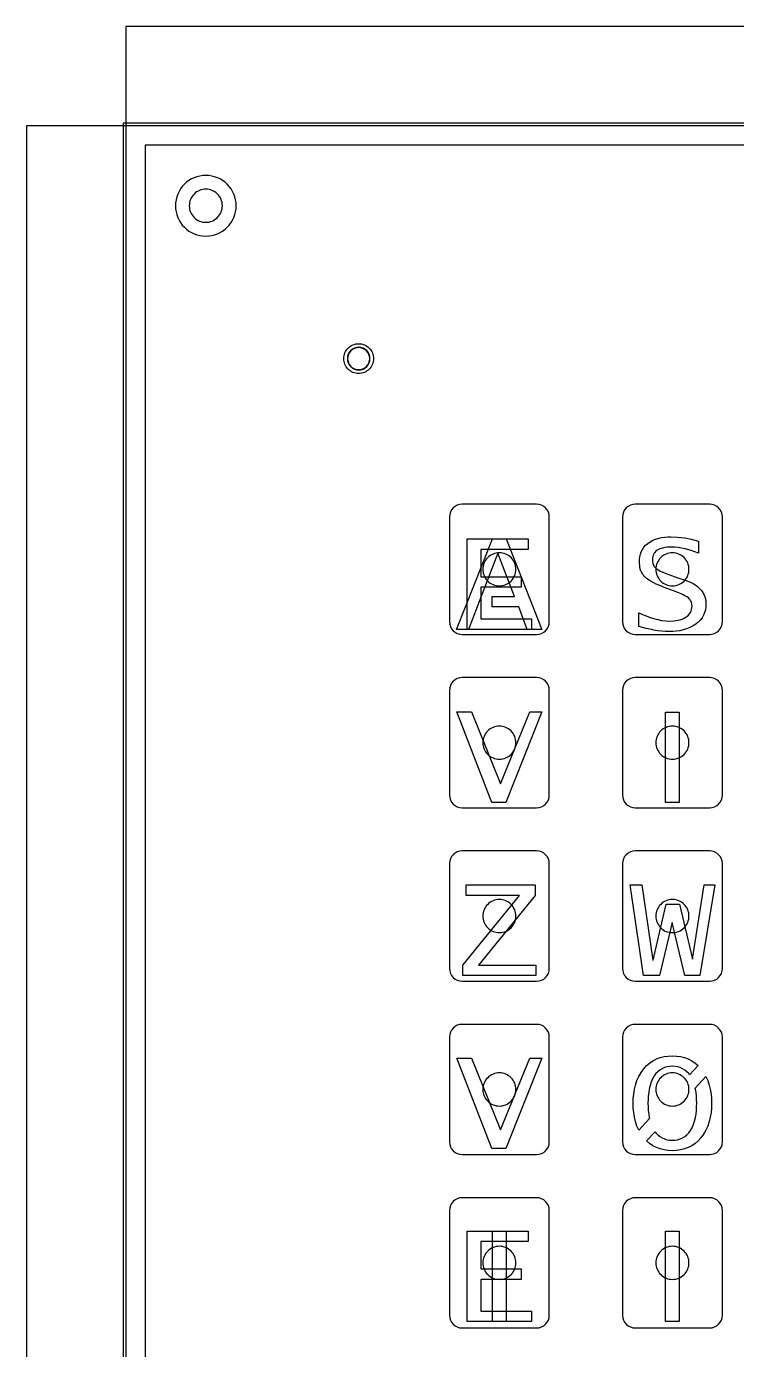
# Model space of a CAD drawing. Extents: x -337 to 6273, y 368 to 2065.
# Drawn here: x -337 to -208.3, y 1634.7 to 1874.5 of the extents above; entities that cross this region are included whole.
import ezdxf

# ---------------------------------------------------------------- set-up
doc = ezdxf.new("R2010")
doc.units = 0
doc.header["$LTSCALE"] = 100
doc.layers.add('EBENE_1', color=1, linetype='CONTINUOUS')

msp = doc.modelspace()

# ---------------------------------------------------------------- linework, layer by layer
at = {"layer": 'EBENE_1', "color": 5}
msp.add_lwpolyline([(130.044918, 1407.471422), (148.044918, 1407.471422), (148.044918, 1856.471422), (130.044918, 1856.471422), (130.044918, 1874.471422), (-318.955082, 1874.471422), (-318.955082, 1856.471422), (-336.955082, 1856.471422), (-336.955082, 1407.471422), (-318.955082, 1407.471422), (-318.955082, 1389.471422), (130.044918, 1389.471422), (130.044918, 1407.471422)], close=True, dxfattribs=at)
for points in [[(-318.955082, 1874.471422), (-318.955082, 1389.471422)], [(148.044918, 1856.471422), (-336.955082, 1856.471422)]]:
    msp.add_lwpolyline(points, dxfattribs=at)
at = {"layer": 'EBENE_1', "color": 7}
for points in [[(130.544918, 1856.971422), (-319.455082, 1856.971422)], [(-319.455082, 1856.971422), (-319.455082, 1406.971422)]]:
    msp.add_lwpolyline(points, dxfattribs=at)
for points in [[(130.544918, 1856.971422), (-319.455082, 1856.971422), (-319.455082, 1406.971422), (130.544918, 1406.971422), (130.544918, 1856.971422)], [(-243.546218, 1765.189604), (-246.211977, 1765.189604), (-247.760262, 1769.2928), (-252.553899, 1769.2928), (-252.553899, 1771.178314), (-248.513833, 1771.178314), (-251.522523, 1779.020313), (-255.255025, 1769.2928), (-256.829275, 1765.189604), (-259.00031, 1765.189604), (-252.532344, 1781.589604), (-250.014183, 1781.589604), (-243.546218, 1765.189604)], [(-257.108494, 1765.189604), (-257.108494, 1781.589604), (-246.026031, 1781.589604), (-246.026031, 1779.697788), (-254.590333, 1779.697788), (-254.590333, 1774.72538), (-247.32985, 1774.72538), (-247.32985, 1772.833564), (-254.590333, 1772.833564), (-254.590333, 1767.08142), (-245.438034, 1767.08142), (-245.438034, 1765.189604), (-257.108494, 1765.189604)], [(-252.609039, 1733.825968), (-258.974745, 1750.225968), (-256.314778, 1750.225968), (-251.075134, 1737.187776), (-245.717053, 1750.225968), (-243.571783, 1750.225968), (-250.078096, 1733.825968), (-252.609039, 1733.825968)], [(-252.609039, 1733.825968), (-258.974745, 1750.225968), (-256.314778, 1750.225968), (-251.075134, 1737.187776), (-245.717053, 1750.225968), (-243.571783, 1750.225968), (-250.078096, 1733.825968), (-252.609039, 1733.825968)], [(-218.650547, 1733.84415), (-221.168708, 1733.84415), (-221.168708, 1750.207786), (-218.650547, 1750.207786), (-218.650547, 1733.84415)], [(-218.650547, 1733.84415), (-221.168708, 1733.84415), (-221.168708, 1750.207786), (-218.650547, 1750.207786), (-218.650547, 1733.84415)], [(-251.011222, 1718.862331), (-244.754168, 1718.862331), (-244.754168, 1716.970515), (-255.031331, 1704.354147), (-244.651907, 1704.354147), (-244.651907, 1702.462331), (-257.89462, 1702.462331), (-257.89462, 1704.354147), (-247.604674, 1716.970515), (-257.268275, 1716.970515), (-257.268275, 1718.862331), (-251.011222, 1718.862331)], [(-251.011222, 1718.862331), (-244.754168, 1718.862331), (-244.754168, 1716.970515), (-255.031331, 1704.354147), (-244.651907, 1704.354147), (-244.651907, 1702.462331), (-257.89462, 1702.462331), (-257.89462, 1704.354147), (-247.604674, 1716.970515), (-257.268275, 1716.970515), (-257.268275, 1718.862331), (-251.011222, 1718.862331)], [(-225.144078, 1702.462331), (-227.585543, 1718.862331), (-225.438076, 1718.862331), (-223.444, 1705.236143), (-223.399261, 1705.236143), (-221.040882, 1715.398263), (-218.612199, 1715.398263), (-216.285777, 1705.389533), (-216.253821, 1705.389533), (-214.151093, 1718.862331), (-212.233711, 1718.862331), (-214.930828, 1702.462331), (-217.666291, 1702.462331), (-219.928801, 1712.087585), (-219.954366, 1712.087585), (-222.229658, 1702.462331), (-225.144078, 1702.462331)], [(-225.144078, 1702.462331), (-227.585543, 1718.862331), (-225.438076, 1718.862331), (-223.444, 1705.236143), (-223.399261, 1705.236143), (-221.040882, 1715.398263), (-218.612199, 1715.398263), (-216.285777, 1705.389533), (-216.253821, 1705.389533), (-214.151093, 1718.862331), (-212.233711, 1718.862331), (-214.930828, 1702.462331), (-217.666291, 1702.462331), (-219.928801, 1712.087585), (-219.954366, 1712.087585), (-222.229658, 1702.462331), (-225.144078, 1702.462331)], [(-252.609039, 1671.098695), (-258.974745, 1687.498695), (-256.314778, 1687.498695), (-251.075134, 1674.460503), (-245.717053, 1687.498695), (-243.571783, 1687.498695), (-250.078096, 1671.098695), (-252.609039, 1671.098695)], [(-252.609039, 1671.098695), (-258.974745, 1687.498695), (-256.314778, 1687.498695), (-251.075134, 1674.460503), (-245.717053, 1687.498695), (-243.571783, 1687.498695), (-250.078096, 1671.098695), (-252.609039, 1671.098695)], [(-216.944853, 1684.665197), (-217.261142, 1685.004207), (-217.639869, 1685.319033), (-218.044716, 1685.571043), (-218.47804, 1685.763838), (-218.953099, 1685.902556), (-219.409449, 1685.976753), (-219.916019, 1686.003138), (-220.422297, 1685.976774), (-220.878048, 1685.902671), (-221.352767, 1685.763967), (-221.785369, 1685.571239), (-222.189451, 1685.319185), (-222.567105, 1685.004332), (-222.882209, 1684.665285), (-223.181958, 1684.258321), (-223.485337, 1683.730016), (-223.754833, 1683.10837), (-223.941974, 1682.531462), (-224.09999, 1681.868019), (-224.20077, 1681.267857), (-224.275146, 1680.592866), (-224.312657, 1679.980949), (-224.325995, 1679.305086), (-224.312689, 1678.627402), (-224.275277, 1678.014071), (-224.201034, 1677.337163), (-224.100458, 1676.735678), (-224.059285, 1676.53911), (-225.995645, 1674.434436), (-226.323187, 1675.173973), (-226.594901, 1675.993759), (-226.779896, 1676.773278), (-226.915225, 1677.634361), (-226.985487, 1678.431585), (-227.010329, 1679.305086), (-226.985424, 1680.176933), (-226.914964, 1680.972938), (-226.779406, 1681.832059), (-226.594059, 1682.610291), (-226.322228, 1683.427967), (-225.994436, 1684.166307), (-225.572722, 1684.898305), (-225.084859, 1685.56214), (-224.572905, 1686.118367), (-224.034561, 1686.58646), (-223.425813, 1687.000677), (-222.774233, 1687.335811), (-222.103078, 1687.584781), (-221.371866, 1687.76463), (-220.674572, 1687.860933), (-219.909627, 1687.894954), (-219.144387, 1687.860906), (-218.446846, 1687.764528), (-217.715654, 1687.58462), (-217.044513, 1687.335587), (-216.393055, 1687.000447), (-215.784412, 1686.586242), (-215.246216, 1686.118237), (-216.778833, 1684.452401), (-216.944853, 1684.665197)], [(-216.944853, 1684.665197), (-217.261142, 1685.004207), (-217.639869, 1685.319033), (-218.044716, 1685.571043), (-218.47804, 1685.763838), (-218.953099, 1685.902556), (-219.409449, 1685.976753), (-219.916019, 1686.003138), (-220.422297, 1685.976774), (-220.878048, 1685.902671), (-221.352767, 1685.763967), (-221.785369, 1685.571239), (-222.189451, 1685.319185), (-222.567105, 1685.004332), (-222.882209, 1684.665285), (-223.181958, 1684.258321), (-223.485337, 1683.730016), (-223.754833, 1683.10837), (-223.941974, 1682.531462), (-224.09999, 1681.868019), (-224.20077, 1681.267857), (-224.275146, 1680.592866), (-224.312657, 1679.980949), (-224.325995, 1679.305086), (-224.312689, 1678.627402), (-224.275277, 1678.014071), (-224.201034, 1677.337163), (-224.100458, 1676.735678), (-224.059285, 1676.53911), (-225.995645, 1674.434436), (-226.323187, 1675.173973), (-226.594901, 1675.993759), (-226.779896, 1676.773278), (-226.915225, 1677.634361), (-226.985487, 1678.431585), (-227.010329, 1679.305086), (-226.985424, 1680.176933), (-226.914964, 1680.972938), (-226.779406, 1681.832059), (-226.594059, 1682.610291), (-226.322228, 1683.427967), (-225.994436, 1684.166307), (-225.572722, 1684.898305), (-225.084859, 1685.56214), (-224.572905, 1686.118367), (-224.034561, 1686.58646), (-223.425813, 1687.000677), (-222.774233, 1687.335811), (-222.103078, 1687.584781), (-221.371866, 1687.76463), (-220.674572, 1687.860933), (-219.909627, 1687.894954), (-219.144387, 1687.860906), (-218.446846, 1687.764528), (-217.715654, 1687.58462), (-217.044513, 1687.335587), (-216.393055, 1687.000447), (-215.784412, 1686.586242), (-215.246216, 1686.118237), (-216.778833, 1684.452401), (-216.944853, 1684.665197)], [(-217.639527, 1673.278603), (-217.260908, 1673.593406), (-216.944742, 1673.932327), (-216.643688, 1674.339069), (-216.338409, 1674.868045), (-216.067187, 1675.49126), (-215.879077, 1676.06943), (-215.720209, 1676.734913), (-215.619001, 1677.336572), (-215.544296, 1678.013645), (-215.50665, 1678.627174), (-215.493259, 1679.305086), (-215.506686, 1679.981285), (-215.544445, 1680.593486), (-215.619301, 1681.268691), (-215.720736, 1681.869063), (-215.761153, 1682.060343), (-213.824629, 1684.165932), (-213.496899, 1683.427638), (-213.225119, 1682.610021), (-213.039797, 1681.831793), (-212.90426, 1680.972678), (-212.833823, 1680.176791), (-212.808926, 1679.305086), (-212.833775, 1678.431443), (-212.904061, 1677.634101), (-213.039411, 1676.773012), (-213.22443, 1675.993489), (-213.496195, 1675.173642), (-213.8238, 1674.434059), (-214.246054, 1673.700058), (-214.734396, 1673.03525), (-215.246349, 1672.479023), (-215.784694, 1672.01093), (-216.393441, 1671.596713), (-217.045021, 1671.261579), (-217.716177, 1671.012609), (-218.447389, 1670.83276), (-219.144683, 1670.736457), (-219.909627, 1670.702436), (-220.674868, 1670.736484), (-221.372408, 1670.832862), (-222.103601, 1671.01277), (-222.774742, 1671.261803), (-223.4262, 1671.596943), (-224.034842, 1672.011148), (-224.573039, 1672.479153), (-223.044614, 1674.141014), (-222.882097, 1673.93197), (-222.56687, 1673.592834), (-222.189108, 1673.277957), (-221.7849, 1673.025902), (-221.35237, 1672.833277), (-220.877734, 1672.694649), (-220.422123, 1672.620598), (-219.916019, 1672.594252), (-219.409276, 1672.620656), (-218.952786, 1672.694904), (-218.477644, 1672.833698), (-218.044249, 1673.026595), (-217.639527, 1673.278603)], [(-217.639527, 1673.278603), (-217.260908, 1673.593406), (-216.944742, 1673.932327), (-216.643688, 1674.339069), (-216.338409, 1674.868045), (-216.067187, 1675.49126), (-215.879077, 1676.06943), (-215.720209, 1676.734913), (-215.619001, 1677.336572), (-215.544296, 1678.013645), (-215.50665, 1678.627174), (-215.493259, 1679.305086), (-215.506686, 1679.981285), (-215.544445, 1680.593486), (-215.619301, 1681.268691), (-215.720736, 1681.869063), (-215.761153, 1682.060343), (-213.824629, 1684.165932), (-213.496899, 1683.427638), (-213.225119, 1682.610021), (-213.039797, 1681.831793), (-212.90426, 1680.972678), (-212.833823, 1680.176791), (-212.808926, 1679.305086), (-212.833775, 1678.431443), (-212.904061, 1677.634101), (-213.039411, 1676.773012), (-213.22443, 1675.993489), (-213.496195, 1675.173642), (-213.8238, 1674.434059), (-214.246054, 1673.700058), (-214.734396, 1673.03525), (-215.246349, 1672.479023), (-215.784694, 1672.01093), (-216.393441, 1671.596713), (-217.045021, 1671.261579), (-217.716177, 1671.012609), (-218.447389, 1670.83276), (-219.144683, 1670.736457), (-219.909627, 1670.702436), (-220.674868, 1670.736484), (-221.372408, 1670.832862), (-222.103601, 1671.01277), (-222.774742, 1671.261803), (-223.4262, 1671.596943), (-224.034842, 1672.011148), (-224.573039, 1672.479153), (-223.044614, 1674.141014), (-222.882097, 1673.93197), (-222.56687, 1673.592834), (-222.189108, 1673.277957), (-221.7849, 1673.025902), (-221.35237, 1672.833277), (-220.877734, 1672.694649), (-220.422123, 1672.620598), (-219.916019, 1672.594252), (-219.409276, 1672.620656), (-218.952786, 1672.694904), (-218.477644, 1672.833698), (-218.044249, 1673.026595), (-217.639527, 1673.278603)], [(-257.108494, 1639.735059), (-257.108494, 1656.135059), (-246.026031, 1656.135059), (-246.026031, 1654.243243), (-254.590333, 1654.243243), (-254.590333, 1649.270834), (-247.32985, 1649.270834), (-247.32985, 1647.379018), (-254.590333, 1647.379018), (-254.590333, 1641.626875), (-245.438034, 1641.626875), (-245.438034, 1639.735059), (-257.108494, 1639.735059)], [(-250.014183, 1639.75324), (-252.532344, 1639.75324), (-252.532344, 1656.116877), (-250.014183, 1656.116877), (-250.014183, 1639.75324)], [(-218.650547, 1639.75324), (-221.168708, 1639.75324), (-221.168708, 1656.116877), (-218.650547, 1656.116877), (-218.650547, 1639.75324)], [(-218.650547, 1639.75324), (-221.168708, 1639.75324), (-221.168708, 1656.116877), (-218.650547, 1656.116877), (-218.650547, 1639.75324)]]:
    msp.add_lwpolyline(points, close=True, dxfattribs=at)
at = {"layer": 'EBENE_1', "color": 2}
msp.add_lwpolyline([(126.544918, 1852.971422), (-315.455082, 1852.971422), (-315.455082, 1410.971422), (126.544918, 1410.971422), (126.544918, 1852.971422)], close=True, dxfattribs=at)
at = {"layer": 'EBENE_1', "color": 1}
msp.add_lwpolyline([(126.544918, 1852.971422), (-315.455082, 1852.971422), (-315.455082, 1410.971422), (126.544918, 1410.971422), (126.544918, 1852.971422)], close=True, dxfattribs=at)
at = {"layer": 'EBENE_1', "color": 2}
for points in [[(-304.455082, 1847.471422, 0.199589), (-308.344169, 1845.86051, 0.199589), (-309.955082, 1841.971422, 0.199589), (-308.344169, 1838.082335, 0.199589), (-304.455082, 1836.471422, 0.199589), (-300.565995, 1838.082335, 0.199589), (-298.955082, 1841.971422, 0.199589), (-300.565995, 1845.86051, 0.199589), (-304.455082, 1847.471422)], [(-279.455117, 1814.270969, -0.199589), (-278.664306, 1816.180157, -0.199589), (-276.755117, 1816.970969, -0.199589), (-274.845929, 1816.180157, -0.199589), (-274.055117, 1814.270969, -0.199589), (-274.845929, 1812.361781, -0.199589), (-276.755117, 1811.570969, -0.199589), (-278.664306, 1812.361781, -0.199589), (-279.455117, 1814.270969)], [(-244.505078, 1787.880127), (-258.00509, 1787.880127, 0.199586), (-259.631423, 1787.206468, 0.199586), (-260.305082, 1785.580135), (-260.305082, 1766.580118, 0.199586), (-259.631423, 1764.953786, 0.199586), (-258.00509, 1764.280127), (-244.505073, 1764.280127, 0.199586), (-242.878741, 1764.953786, 0.199586), (-242.205082, 1766.580118), (-242.205082, 1785.580135, 0.199586), (-242.878742, 1787.206468, 0.199586), (-244.505078, 1787.880127)], [(-213.145078, 1787.880127), (-226.64509, 1787.880127, 0.199586), (-228.271423, 1787.206468, 0.199586), (-228.945082, 1785.580135), (-228.945082, 1766.580118, 0.199586), (-228.271423, 1764.953786, 0.199586), (-226.64509, 1764.280127), (-213.145073, 1764.280127, 0.199586), (-211.518741, 1764.953786, 0.199586), (-210.845082, 1766.580118), (-210.845082, 1785.580135, 0.199586), (-211.518742, 1787.206468, 0.199586), (-213.145078, 1787.880127)], [(-244.505078, 1756.454127), (-258.00509, 1756.454127, 0.199586), (-259.631423, 1755.780468, 0.199586), (-260.305082, 1754.154135), (-260.305082, 1735.154118, 0.199586), (-259.631423, 1733.527786, 0.199586), (-258.00509, 1732.854127), (-244.505073, 1732.854127, 0.199586), (-242.878741, 1733.527786, 0.199586), (-242.205082, 1735.154118), (-242.205082, 1754.154135, 0.199586), (-242.878742, 1755.780468, 0.199586), (-244.505078, 1756.454127)], [(-213.145078, 1756.454127), (-226.64509, 1756.454127, 0.199586), (-228.271423, 1755.780468, 0.199586), (-228.945082, 1754.154135), (-228.945082, 1735.154118, 0.199586), (-228.271423, 1733.527786, 0.199586), (-226.64509, 1732.854127), (-213.145073, 1732.854127, 0.199586), (-211.518741, 1733.527786, 0.199586), (-210.845082, 1735.154118), (-210.845082, 1754.154135, 0.199586), (-211.518742, 1755.780468, 0.199586), (-213.145078, 1756.454127)], [(-244.505078, 1725.028127), (-258.00509, 1725.028127, 0.199586), (-259.631423, 1724.354468, 0.199586), (-260.305082, 1722.728135), (-260.305082, 1703.728118, 0.199586), (-259.631423, 1702.101786, 0.199586), (-258.00509, 1701.428127), (-244.505073, 1701.428127, 0.199586), (-242.878741, 1702.101786, 0.199586), (-242.205082, 1703.728118), (-242.205082, 1722.728135, 0.199586), (-242.878742, 1724.354468, 0.199586), (-244.505078, 1725.028127)], [(-213.145078, 1725.028127), (-226.64509, 1725.028127, 0.199586), (-228.271423, 1724.354468, 0.199586), (-228.945082, 1722.728135), (-228.945082, 1703.728118, 0.199586), (-228.271423, 1702.101786, 0.199586), (-226.64509, 1701.428127), (-213.145073, 1701.428127, 0.199586), (-211.518741, 1702.101786, 0.199586), (-210.845082, 1703.728118), (-210.845082, 1722.728135, 0.199586), (-211.518742, 1724.354468, 0.199586), (-213.145078, 1725.028127)], [(-244.505078, 1693.602127), (-258.00509, 1693.602127, 0.199586), (-259.631423, 1692.928468, 0.199586), (-260.305082, 1691.302135), (-260.305082, 1672.302118, 0.199586), (-259.631423, 1670.675786, 0.199586), (-258.00509, 1670.002127), (-244.505073, 1670.002127, 0.199586), (-242.878741, 1670.675786, 0.199586), (-242.205082, 1672.302118), (-242.205082, 1691.302135, 0.199586), (-242.878742, 1692.928468, 0.199586), (-244.505078, 1693.602127)], [(-213.145078, 1693.602127), (-226.64509, 1693.602127, 0.199586), (-228.271423, 1692.928468, 0.199586), (-228.945082, 1691.302135), (-228.945082, 1672.302118, 0.199586), (-228.271423, 1670.675786, 0.199586), (-226.64509, 1670.002127), (-213.145073, 1670.002127, 0.199586), (-211.518741, 1670.675786, 0.199586), (-210.845082, 1672.302118), (-210.845082, 1691.302135, 0.199586), (-211.518742, 1692.928468, 0.199586), (-213.145078, 1693.602127)], [(-244.505078, 1662.176127), (-258.00509, 1662.176127, 0.199586), (-259.631423, 1661.502468, 0.199586), (-260.305082, 1659.876135), (-260.305082, 1640.876118, 0.199586), (-259.631423, 1639.249786, 0.199586), (-258.00509, 1638.576127), (-244.505073, 1638.576127, 0.199586), (-242.878741, 1639.249786, 0.199586), (-242.205082, 1640.876118), (-242.205082, 1659.876135, 0.199586), (-242.878742, 1661.502468, 0.199586), (-244.505078, 1662.176127)], [(-213.145078, 1662.176127), (-226.64509, 1662.176127, 0.199586), (-228.271423, 1661.502468, 0.199586), (-228.945082, 1659.876135), (-228.945082, 1640.876118, 0.199586), (-228.271423, 1639.249786, 0.199586), (-226.64509, 1638.576127), (-213.145073, 1638.576127, 0.199586), (-211.518741, 1639.249786, 0.199586), (-210.845082, 1640.876118), (-210.845082, 1659.876135, 0.199586), (-211.518742, 1661.502468, 0.199586), (-213.145078, 1662.176127)]]:
    msp.add_lwpolyline(points, format="xyb", close=True, dxfattribs=at)
at = {"layer": 'EBENE_1', "color": 7}
for points in [[(-304.455082, 1844.971422, 0.199589), (-306.576402, 1844.092743, 0.199589), (-307.455082, 1841.971422, 0.199589), (-306.576402, 1839.850102, 0.199589), (-304.455082, 1838.971422, 0.199589), (-302.333762, 1839.850102, 0.199589), (-301.455082, 1841.971422, 0.199589), (-302.333762, 1844.092743, 0.199589), (-304.455082, 1844.971422)], [(-304.455082, 1844.971422, 0.199589), (-306.576402, 1844.092743, 0.199589), (-307.455082, 1841.971422, 0.199589), (-306.576402, 1839.850102, 0.199589), (-304.455082, 1838.971422, 0.199589), (-302.333762, 1839.850102, 0.199589), (-301.455082, 1841.971422, 0.199589), (-302.333762, 1844.092743, 0.199589), (-304.455082, 1844.971422)], [(-215.186478, 1781.206128), (-215.186478, 1779.020313), (-216.476108, 1779.471859), (-217.609547, 1779.781177), (-218.256499, 1779.915462), (-218.856817, 1780.009107), (-219.514259, 1780.073694), (-220.120539, 1780.094047), (-220.761556, 1780.071613), (-221.28501, 1780.012439), (-221.923862, 1779.868177, 0.042851), (-222.400336, 1779.68081), (-222.666873, 1779.527698), (-222.886714, 1779.360388), (-223.093685, 1779.148348, 0.040795), (-223.258704, 1778.913647), (-223.381987, 1778.660231), (-223.471283, 1778.372463), (-223.516952, 1778.101903), (-223.533478, 1777.793189, 0.045664), (-223.492572, 1777.346231, 0.052241), (-223.381474, 1776.9697, 0.057912), (-223.182139, 1776.610813, 0.055266), (-222.894351, 1776.291241), (-222.673357, 1776.116381), (-222.352725, 1775.911478), (-222.090742, 1775.76849), (-221.763199, 1775.609473), (-221.232105, 1775.382708), (-220.529581, 1775.121638), (-218.91898, 1774.559207), (-217.385075, 1774.035122), (-216.639214, 1773.736456), (-216.026426, 1773.421916), (-215.364347, 1772.975847), (-214.853292, 1772.509036, -0.048368), (-214.390696, 1771.906853, -0.050395), (-214.068591, 1771.252918, -0.046953), (-213.884912, 1770.571076, -0.042351), (-213.818747, 1769.791319), (-213.846737, 1769.241919), (-213.926104, 1768.740427), (-214.071497, 1768.223426), (-214.274074, 1767.744616), (-214.536253, 1767.295528), (-214.863198, 1766.869535), (-215.217205, 1766.505822), (-215.640259, 1766.154686), (-216.164154, 1765.806369), (-216.747843, 1765.503221), (-217.322919, 1765.273633), (-217.963115, 1765.082431), (-218.565049, 1764.953722), (-219.230381, 1764.85944), (-219.844573, 1764.810603), (-220.516798, 1764.793345), (-221.154052, 1764.81217), (-221.905553, 1764.875465), (-222.551714, 1764.958334), (-223.284962, 1765.078462), (-223.61751, 1765.140837), (-223.968255, 1765.211408), (-224.300201, 1765.282396), (-224.648579, 1765.360991), (-225.295892, 1765.51723), (-226.000508, 1765.700906), (-226.000508, 1768.193501), (-225.661002, 1768.043198), (-225.335015, 1767.903954), (-224.991099, 1767.762739), (-224.662015, 1767.633394), (-223.942029, 1767.371785), (-223.291128, 1767.163381), (-222.542422, 1766.961692), (-221.880567, 1766.822912), (-221.105577, 1766.716908), (-220.440103, 1766.685161), (-219.593379, 1766.726947), (-218.894476, 1766.838087), (-218.50152, 1766.940707), (-218.150769, 1767.063349), (-217.785405, 1767.230132), (-217.461771, 1767.420157), (-217.210605, 1767.604093), (-217.00151, 1767.792484), (-216.799962, 1768.021689), (-216.639863, 1768.26009), (-216.510803, 1768.524604), (-216.418884, 1768.807911), (-216.367721, 1769.087989), (-216.34969, 1769.39506, 0.046553), (-216.391779, 1769.846145, 0.053921), (-216.505137, 1770.220792, 0.060677), (-216.71071, 1770.577547, 0.057849), (-217.007991, 1770.890617), (-217.248689, 1771.068097), (-217.640693, 1771.300658), (-217.937596, 1771.453281), (-218.319876, 1771.631903), (-218.918269, 1771.885406), (-219.72428, 1772.194437), (-221.411576, 1772.807998), (-221.906396, 1772.997748), (-222.34564, 1773.178353), (-222.835146, 1773.396252), (-223.255544, 1773.601058), (-223.735388, 1773.861293), (-224.124824, 1774.101207), (-224.578718, 1774.430524), (-224.907601, 1774.72538, -0.055874), (-225.350132, 1775.283369, -0.055167), (-225.662975, 1775.933234, -0.045584), (-225.825185, 1776.575653), (-225.885465, 1777.3458), (-225.86458, 1777.85315), (-225.805843, 1778.311261), (-225.693392, 1778.799638), (-225.538715, 1779.240693), (-225.323022, 1779.678667), (-225.058083, 1780.079166), (-224.749491, 1780.437917), (-224.383517, 1780.771521), (-223.940231, 1781.08686), (-223.434869, 1781.36195), (-222.940667, 1781.56526), (-222.380426, 1781.735324), (-221.860379, 1781.847044), (-221.278125, 1781.929207), (-220.746193, 1781.971008), (-220.158887, 1781.985863), (-218.986016, 1781.934344), (-217.648926, 1781.764932), (-216.485439, 1781.536694), (-215.186478, 1781.206128)], [(-215.186478, 1781.206128), (-215.186478, 1779.020313), (-216.476108, 1779.471859), (-217.609547, 1779.781177), (-218.256499, 1779.915462), (-218.856817, 1780.009107), (-219.514259, 1780.073694), (-220.120539, 1780.094047), (-220.761556, 1780.071613), (-221.28501, 1780.012439), (-221.923862, 1779.868177, 0.042851), (-222.400336, 1779.68081), (-222.666873, 1779.527698), (-222.886714, 1779.360388), (-223.093685, 1779.148348, 0.040795), (-223.258704, 1778.913647), (-223.381987, 1778.660231), (-223.471283, 1778.372463), (-223.516952, 1778.101903), (-223.533478, 1777.793189, 0.045664), (-223.492572, 1777.346231, 0.052241), (-223.381474, 1776.9697, 0.057912), (-223.182139, 1776.610813, 0.055266), (-222.894351, 1776.291241), (-222.673357, 1776.116381), (-222.352725, 1775.911478), (-222.090742, 1775.76849), (-221.763199, 1775.609473), (-221.232105, 1775.382708), (-220.529581, 1775.121638), (-218.91898, 1774.559207), (-217.385075, 1774.035122), (-216.639214, 1773.736456), (-216.026426, 1773.421916), (-215.364347, 1772.975847), (-214.853292, 1772.509036, -0.048368), (-214.390696, 1771.906853, -0.050395), (-214.068591, 1771.252918, -0.046953), (-213.884912, 1770.571076, -0.042351), (-213.818747, 1769.791319), (-213.846737, 1769.241919), (-213.926104, 1768.740427), (-214.071497, 1768.223426), (-214.274074, 1767.744616), (-214.536253, 1767.295528), (-214.863198, 1766.869535), (-215.217205, 1766.505822), (-215.640259, 1766.154686), (-216.164154, 1765.806369), (-216.747843, 1765.503221), (-217.322919, 1765.273633), (-217.963115, 1765.082431), (-218.565049, 1764.953722), (-219.230381, 1764.85944), (-219.844573, 1764.810603), (-220.516798, 1764.793345), (-221.154052, 1764.81217), (-221.905553, 1764.875465), (-222.551714, 1764.958334), (-223.284962, 1765.078462), (-223.61751, 1765.140837), (-223.968255, 1765.211408), (-224.300201, 1765.282396), (-224.648579, 1765.360991), (-225.295892, 1765.51723), (-226.000508, 1765.700906), (-226.000508, 1768.193501), (-225.661002, 1768.043198), (-225.335015, 1767.903954), (-224.991099, 1767.762739), (-224.662015, 1767.633394), (-223.942029, 1767.371785), (-223.291128, 1767.163381), (-222.542422, 1766.961692), (-221.880567, 1766.822912), (-221.105577, 1766.716908), (-220.440103, 1766.685161), (-219.593379, 1766.726947), (-218.894476, 1766.838087), (-218.50152, 1766.940707), (-218.150769, 1767.063349), (-217.785405, 1767.230132), (-217.461771, 1767.420157), (-217.210605, 1767.604093), (-217.00151, 1767.792484), (-216.799962, 1768.021689), (-216.639863, 1768.26009), (-216.510803, 1768.524604), (-216.418884, 1768.807911), (-216.367721, 1769.087989), (-216.34969, 1769.39506, 0.046553), (-216.391779, 1769.846145, 0.053921), (-216.505137, 1770.220792, 0.060677), (-216.71071, 1770.577547, 0.057849), (-217.007991, 1770.890617), (-217.248689, 1771.068097), (-217.640693, 1771.300658), (-217.937596, 1771.453281), (-218.319876, 1771.631903), (-218.918269, 1771.885406), (-219.72428, 1772.194437), (-221.411576, 1772.807998), (-221.906396, 1772.997748), (-222.34564, 1773.178353), (-222.835146, 1773.396252), (-223.255544, 1773.601058), (-223.735388, 1773.861293), (-224.124824, 1774.101207), (-224.578718, 1774.430524), (-224.907601, 1774.72538, -0.055874), (-225.350132, 1775.283369, -0.055167), (-225.662975, 1775.933234, -0.045584), (-225.825185, 1776.575653), (-225.885465, 1777.3458), (-225.86458, 1777.85315), (-225.805843, 1778.311261), (-225.693392, 1778.799638), (-225.538715, 1779.240693), (-225.323022, 1779.678667), (-225.058083, 1780.079166), (-224.749491, 1780.437917), (-224.383517, 1780.771521), (-223.940231, 1781.08686), (-223.434869, 1781.36195), (-222.940667, 1781.56526), (-222.380426, 1781.735324), (-221.860379, 1781.847044), (-221.278125, 1781.929207), (-220.746193, 1781.971008), (-220.158887, 1781.985863), (-218.986016, 1781.934344), (-217.648926, 1781.764932), (-216.485439, 1781.536694), (-215.186478, 1781.206128)]]:
    msp.add_lwpolyline(points, format="xyb", close=True, dxfattribs=at)
at = {"layer": 'EBENE_1', "color": 1}
for points in [[(-301.455082, 1841.971422, 0.199589), (-302.333762, 1844.092743, 0.199589), (-304.455082, 1844.971422, 0.199589), (-306.576402, 1844.092743, 0.199589), (-307.455082, 1841.971422, 0.199589), (-306.576402, 1839.850102, 0.199589), (-304.455082, 1838.971422, 0.199589), (-302.333762, 1839.850102, 0.199589), (-301.455082, 1841.971422)], [(-278.755117, 1814.270969, 0.199589), (-278.169331, 1812.856755, 0.199589), (-276.755117, 1812.270969, 0.199589), (-275.340904, 1812.856755, 0.199589), (-274.755117, 1814.270969, 0.199589), (-275.340904, 1815.685183, 0.199589), (-276.755117, 1816.270969, 0.199589), (-278.169331, 1815.685183, 0.199589), (-278.755117, 1814.270969)], [(-248.255082, 1776.080127, 0.199589), (-249.133762, 1778.201447, 0.199589), (-251.255082, 1779.080127, 0.199589), (-253.376402, 1778.201447, 0.199589), (-254.255082, 1776.080127, 0.199589), (-253.376402, 1773.958806, 0.199589), (-251.255082, 1773.080127, 0.199589), (-249.133762, 1773.958806, 0.199589), (-248.255082, 1776.080127)], [(-216.895082, 1776.080127, 0.199589), (-217.773762, 1778.201447, 0.199589), (-219.895082, 1779.080127, 0.199589), (-222.016402, 1778.201447, 0.199589), (-222.895082, 1776.080127, 0.199589), (-222.016402, 1773.958806, 0.199589), (-219.895082, 1773.080127, 0.199589), (-217.773762, 1773.958806, 0.199589), (-216.895082, 1776.080127)], [(-248.255082, 1744.654127, 0.199589), (-249.133762, 1746.775447, 0.199589), (-251.255082, 1747.654127, 0.199589), (-253.376402, 1746.775447, 0.199589), (-254.255082, 1744.654127, 0.199589), (-253.376402, 1742.532806, 0.199589), (-251.255082, 1741.654127, 0.199589), (-249.133762, 1742.532806, 0.199589), (-248.255082, 1744.654127)], [(-216.895082, 1744.654127, 0.199589), (-217.773762, 1746.775447, 0.199589), (-219.895082, 1747.654127, 0.199589), (-222.016402, 1746.775447, 0.199589), (-222.895082, 1744.654127, 0.199589), (-222.016402, 1742.532806, 0.199589), (-219.895082, 1741.654127, 0.199589), (-217.773762, 1742.532806, 0.199589), (-216.895082, 1744.654127)], [(-248.255082, 1713.228127, 0.199589), (-249.133762, 1715.349447, 0.199589), (-251.255082, 1716.228127, 0.199589), (-253.376402, 1715.349447, 0.199589), (-254.255082, 1713.228127, 0.199589), (-253.376402, 1711.106806, 0.199589), (-251.255082, 1710.228127, 0.199589), (-249.133762, 1711.106806, 0.199589), (-248.255082, 1713.228127)], [(-216.895082, 1713.228127, 0.199589), (-217.773762, 1715.349447, 0.199589), (-219.895082, 1716.228127, 0.199589), (-222.016402, 1715.349447, 0.199589), (-222.895082, 1713.228127, 0.199589), (-222.016402, 1711.106806, 0.199589), (-219.895082, 1710.228127, 0.199589), (-217.773762, 1711.106806, 0.199589), (-216.895082, 1713.228127)], [(-248.255082, 1681.802127, 0.199589), (-249.133762, 1683.923447, 0.199589), (-251.255082, 1684.802127, 0.199589), (-253.376402, 1683.923447, 0.199589), (-254.255082, 1681.802127, 0.199589), (-253.376402, 1679.680806, 0.199589), (-251.255082, 1678.802127, 0.199589), (-249.133762, 1679.680806, 0.199589), (-248.255082, 1681.802127)], [(-216.895082, 1681.802127, 0.199589), (-217.773762, 1683.923447, 0.199589), (-219.895082, 1684.802127, 0.199589), (-222.016402, 1683.923447, 0.199589), (-222.895082, 1681.802127, 0.199589), (-222.016402, 1679.680806, 0.199589), (-219.895082, 1678.802127, 0.199589), (-217.773762, 1679.680806, 0.199589), (-216.895082, 1681.802127)], [(-248.255082, 1650.376127, 0.199589), (-249.133762, 1652.497447, 0.199589), (-251.255082, 1653.376127, 0.199589), (-253.376402, 1652.497447, 0.199589), (-254.255082, 1650.376127, 0.199589), (-253.376402, 1648.254806, 0.199589), (-251.255082, 1647.376127, 0.199589), (-249.133762, 1648.254806, 0.199589), (-248.255082, 1650.376127)], [(-216.895082, 1650.376127, 0.199589), (-217.773762, 1652.497447, 0.199589), (-219.895082, 1653.376127, 0.199589), (-222.016402, 1652.497447, 0.199589), (-222.895082, 1650.376127, 0.199589), (-222.016402, 1648.254806, 0.199589), (-219.895082, 1647.376127, 0.199589), (-217.773762, 1648.254806, 0.199589), (-216.895082, 1650.376127)]]:
    msp.add_lwpolyline(points, format="xyb", close=True, dxfattribs=at)
at = {"layer": 'EBENE_1', "color": 5}
msp.add_lwpolyline([(-278.805117, 1814.270969, 0.199589), (-278.204686, 1812.8214, 0.199589), (-276.755117, 1812.220969, 0.199589), (-275.305548, 1812.8214, 0.199589), (-274.705117, 1814.270969, 0.199589), (-275.305548, 1815.720538, 0.199589), (-276.755117, 1816.320969, 0.199589), (-278.204686, 1815.720538, 0.199589), (-278.805117, 1814.270969)], format="xyb", close=True, dxfattribs=at)

doc.saveas('drawing.dxf')
